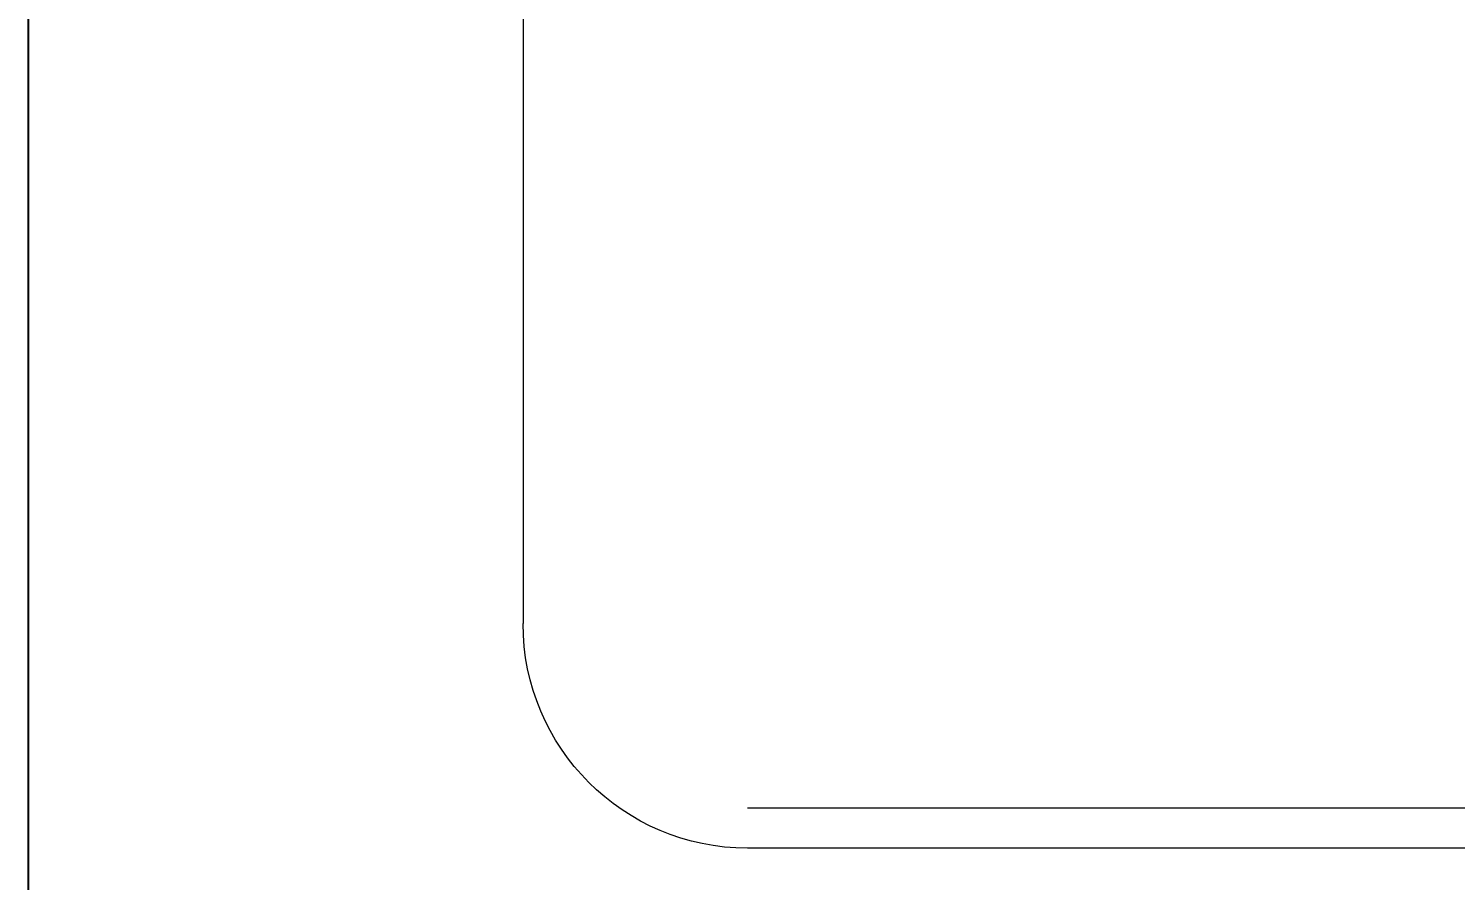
# Model space of a CAD drawing. Header units: inches. Extents: x -12418 to 57169, y -29325 to 19878.
# Drawn here: x 10497.9 to 10619.2, y -8347.8 to -8275.4 of the extents above; entities that cross this region are included whole.
import ezdxf

# ---------------------------------------------------------------- set-up
doc = ezdxf.new("R2010")
doc.units = ezdxf.units.IN
doc.header["$LTSCALE"] = 25
doc.header["$MEASUREMENT"] = 0
doc.header["$PDMODE"] = 3
doc.layers.get('0').update_dxf_attribs({"color": 8})
doc.layers.get('Defpoints').update_dxf_attribs({"color": 8})
doc.layers.add('00-Ground Floor$0$False Ceiling', color=251, linetype='Continuous')
for name, color, linetype, lineweight in [('00-Ground Floor$0$LOADING', 253, 'Continuous', 5), ('00-Ground Floor$0$Walls', 251, 'Continuous', 5), ('E-DIM', 6, 'Continuous', 18)]:
    doc.layers.add(name, color=color, linetype=linetype, lineweight=lineweight)
doc.styles.get("Standard").update_dxf_attribs({"font": 'arial.ttf'})
doc.dimstyles.get("Standard").update_dxf_attribs({"dimtxt": 150, "dimasz": 150, "dimexe": 0.18, "dimexo": 0.0625, "dimgap": 1, "dimtad": 1, "dimdec": 0, "dimlfac": 0.1, "dimzin": 0, "dimdsep": 46, "dimtxsty": 'Standard', "dimcen": 0.09, "dimclrd": 256, "dimclrt": 7, "dimadec": 0, "dimazin": 0, "dimtfac": 1, "dimtdec": 0, "dimtofl": 0, "dimtmove": 0, "dimatfit": 3, "dimfxl": 1, "dimtolj": 1, "dimtzin": 0, "dimarcsym": 0})

# ---------------------------------------------------------------- blocks, each defined once
blk = doc.blocks.new('00-Ground Floor$0$GF21008-P')
at = {"layer": '00-Ground Floor$0$LOADING'}
for p, q in [((-0.77088, 0), (0.79062, 0)), ((0.80631, -0.18414), (0.80631, -0.01908)), ((0.8097, -0.18414), (0.8097, -0.01908))]:
    blk.add_line(p, q, dxfattribs=at)
blk.add_arc((0.79062, -0.01908), 0.01908, 0, 90, dxfattribs=at)
blk = doc.blocks.new('00-Ground Floor$0$A$Ce9e1c4c3')
at = {"layer": '00-Ground Floor$0$False Ceiling', "color": 254}
blk.add_line((-89502.07, -8477.43, 0), (-89502.07, -4747.43, 0), dxfattribs=at)
blk = doc.blocks.new('00-Ground Floor')
at = {"layer": '00-Ground Floor$0$Walls'}
blk.add_line((10497.93, -8477.43, 0), (10497.93, -7547.43, 0), dxfattribs=at)
at = {"layer": '00-Ground Floor$0$False Ceiling', "color": 254}
blk.add_blockref('00-Ground Floor$0$A$Ce9e1c4c3', (100000, 0), dxfattribs=at)
at = {"layer": '00-Ground Floor$0$LOADING', "xscale": -1000, "yscale": 1000, "zscale": 1000, "rotation": 90.00000000000017}
blk.add_blockref('00-Ground Floor$0$GF21008-P', (10539.97, -7535.32), dxfattribs=at)
blk = doc.blocks.new('*D383')
at = {"layer": 'Defpoints', "color": 0, "transparency": 16777216}
for p in [(12900, -7500), (10721.82, -8400), (12900, -8400)]:
    blk.add_point(p, dxfattribs=at)
at = {"layer": 'E-DIM', "color": 0, "lineweight": -2, "transparency": 16777216}
for p, q in [((12899.94, -7500), (10721.64, -7500)), ((12899.94, -8400), (10721.64, -8400))]:
    blk.add_line(p, q, dxfattribs=at)
at = {"layer": 'E-DIM', "lineweight": -2, "transparency": 16777216}
blk.add_line((10721.82, -7650), (10721.82, -8250), dxfattribs=at)
at = {"layer": 'E-DIM', "transparency": 16777216}
for points in [[(10696.82, -7650), (10746.82, -7650), (10721.82, -7500)], [(10696.82, -8250), (10746.82, -8250), (10721.82, -8400)]]:
    blk.add_solid(points, dxfattribs=at)
at = {"layer": 'E-DIM', "color": 7, "transparency": 16777216, "insert": (10644.24, -7950), "char_height": 150, "attachment_point": 5, "rotation": 90}
blk.add_mtext('\\A1;90', dxfattribs=at)

msp = doc.modelspace()

# ---------------------------------------------------------------- block references
msp.add_blockref('00-Ground Floor', (0, 0))

# ---------------------------------------------------------------- dimensions: what is measured, and where the dimension line sits
at = {"layer": 'E-DIM'}
dim = msp.add_linear_dim(base=(10721.82, -8400), p1=(12900, -7500), p2=(12900, -8400), angle=90, dimstyle='Standard', dxfattribs=at)
dim.commit()
dim.dimension.update_dxf_attribs({"geometry": '*D383', "text_midpoint": (10644.24, -7950)})

doc.saveas('drawing.dxf')
